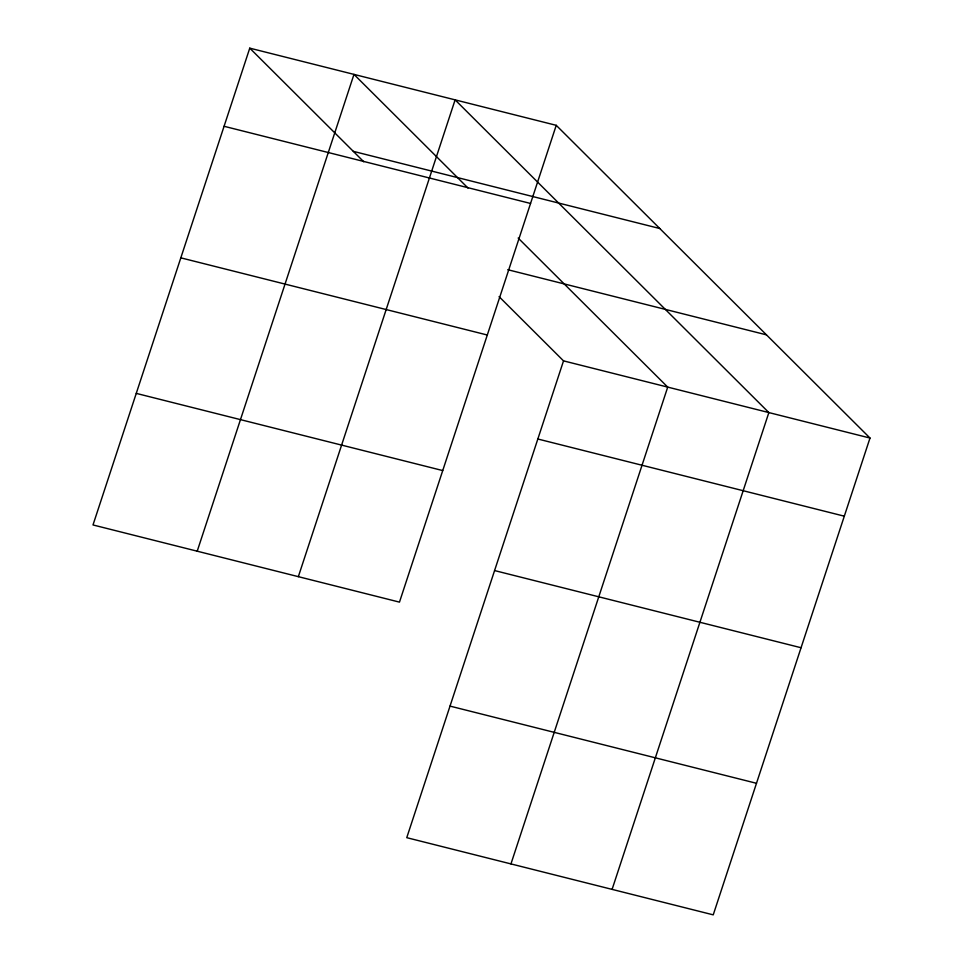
<?xml version="1.0" encoding="UTF-8"?>
<svg xmlns="http://www.w3.org/2000/svg" width="963" height="963" viewBox="0 0 963 963"><rect width="100%" height="100%" fill="white"/><g stroke="black" fill="none" stroke-linecap="round" stroke-linejoin="round"><path stroke-width="1.44" d="M249.766 48.15L93.002 524.955L399.476 602.128L556.241 125.322L249.766 48.15L363.761 161.772M197.21 551.197L353.975 74.392L467.97 188.014M298.349 576.656L455.114 99.863L768.859 412.585L612.095 889.379M499.075 296.64L563.524 360.872L406.759 837.678L713.234 914.85L869.998 438.045L556.241 125.322M510.956 863.907L667.72 387.114L518.166 238.054M353.313 151.347L659.787 228.52M224.078 126.285L530.553 203.458M507.742 269.7L766.452 334.847M180.827 257.843L487.302 335.016M563.524 360.872L869.998 438.045M537.836 439.008L844.31 516.18M136.265 393.386L442.739 470.57M494.573 570.565L801.047 647.738M450.01 706.108L756.485 783.292"/></g></svg>
